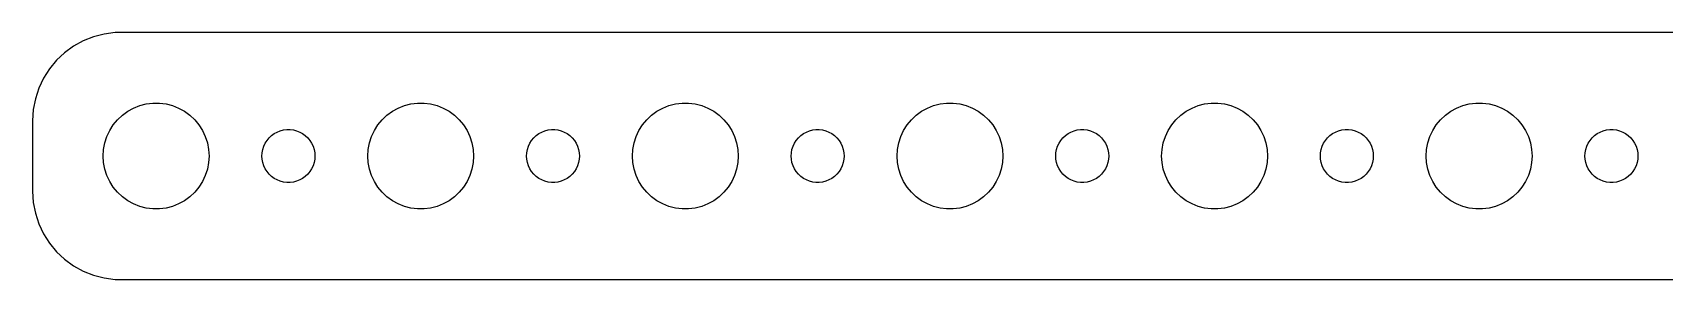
# Model space of a CAD drawing. Header units: metres. Extents: x -194 to 194, y 17 to 31.
# Drawn here: x -194.5 to -102, y 17 to 31 of the extents above; entities that cross this region are included whole.
import ezdxf

# ---------------------------------------------------------------- set-up
doc = ezdxf.new("R2010")
doc.units = ezdxf.units.M

msp = doc.modelspace()

# ---------------------------------------------------------------- linework, layer by layer
for p, q in [((-191.045, 30.7553), (-191.629, 30.5241)), ((-190.437, 30.9114), (-191.045, 30.7553)), ((-189.814, 30.9901), (-190.437, 30.9114)), ((189.814, 30.9901), (-189.814, 30.9901)), ((-192.687, 29.8526), (-193.145, 29.4227)), ((-192.179, 30.2216), (-192.687, 29.8526)), ((-191.629, 30.5241), (-192.179, 30.2216)), ((-193.545, 28.9389), (-193.882, 28.4088)), ((-193.145, 29.4227), (-193.545, 28.9389)), ((-194.149, 27.8406), (-194.343, 27.2434)), ((-193.882, 28.4088), (-194.149, 27.8406)), ((-194.343, 27.2434), (-194.461, 26.6267)), ((-188.777, 26.7145), (-188.427, 26.8532)), ((-188.427, 26.8532), (-188.062, 26.9469)), ((-188.062, 26.9469), (-187.688, 26.9941)), ((-187.688, 26.9941), (-187.312, 26.9941)), ((-187.312, 26.9941), (-186.938, 26.9469)), ((-186.938, 26.9469), (-186.573, 26.8532)), ((-186.573, 26.8532), (-186.223, 26.7145)), ((-173.777, 26.7145), (-173.427, 26.8532)), ((-173.427, 26.8532), (-173.062, 26.9469)), ((-173.062, 26.9469), (-172.688, 26.9941)), ((-172.688, 26.9941), (-172.312, 26.9941)), ((-172.312, 26.9941), (-171.938, 26.9469)), ((-171.938, 26.9469), (-171.573, 26.8532)), ((-171.573, 26.8532), (-171.223, 26.7145)), ((-158.777, 26.7145), (-158.427, 26.8532)), ((-158.427, 26.8532), (-158.062, 26.9469)), ((-158.062, 26.9469), (-157.688, 26.9941)), ((-157.688, 26.9941), (-157.312, 26.9941)), ((-157.312, 26.9941), (-156.938, 26.9469)), ((-156.938, 26.9469), (-156.573, 26.8532)), ((-156.573, 26.8532), (-156.223, 26.7145)), ((-143.777, 26.7145), (-143.427, 26.8532)), ((-143.427, 26.8532), (-143.062, 26.9469)), ((-143.062, 26.9469), (-142.688, 26.9941)), ((-142.688, 26.9941), (-142.312, 26.9941)), ((-142.312, 26.9941), (-141.938, 26.9469)), ((-141.938, 26.9469), (-141.573, 26.8532)), ((-141.573, 26.8532), (-141.223, 26.7145)), ((-128.777, 26.7145), (-128.427, 26.8532)), ((-128.427, 26.8532), (-128.062, 26.9469)), ((-128.062, 26.9469), (-127.688, 26.9941)), ((-127.688, 26.9941), (-127.312, 26.9941)), ((-127.312, 26.9941), (-126.938, 26.9469)), ((-126.938, 26.9469), (-126.573, 26.8532)), ((-126.573, 26.8532), (-126.223, 26.7145)), ((-113.777, 26.7145), (-113.427, 26.8532)), ((-113.427, 26.8532), (-113.062, 26.9469)), ((-113.062, 26.9469), (-112.688, 26.9941)), ((-112.688, 26.9941), (-112.312, 26.9941)), ((-112.312, 26.9941), (-111.938, 26.9469)), ((-111.938, 26.9469), (-111.573, 26.8532)), ((-111.573, 26.8532), (-111.223, 26.7145)), ((-194.461, 26.6267), (-194.5, 26)), ((-194.5, 26), (-194.5, 22)), ((-189.927, 25.7634), (-189.687, 26.0536)), ((-189.687, 26.0536), (-189.412, 26.3115)), ((-189.412, 26.3115), (-189.107, 26.533)), ((-189.107, 26.533), (-188.777, 26.7145)), ((-186.223, 26.7145), (-185.893, 26.533)), ((-185.893, 26.533), (-185.588, 26.3115)), ((-185.588, 26.3115), (-185.313, 26.0536)), ((-185.313, 26.0536), (-185.073, 25.7634)), ((-174.927, 25.7634), (-174.687, 26.0536)), ((-174.687, 26.0536), (-174.412, 26.3115)), ((-174.412, 26.3115), (-174.107, 26.533)), ((-174.107, 26.533), (-173.777, 26.7145)), ((-171.223, 26.7145), (-170.893, 26.533)), ((-170.893, 26.533), (-170.588, 26.3115)), ((-170.588, 26.3115), (-170.313, 26.0536)), ((-170.313, 26.0536), (-170.073, 25.7634)), ((-159.927, 25.7634), (-159.687, 26.0536)), ((-159.687, 26.0536), (-159.412, 26.3115)), ((-159.412, 26.3115), (-159.107, 26.533)), ((-159.107, 26.533), (-158.777, 26.7145)), ((-156.223, 26.7145), (-155.893, 26.533)), ((-155.893, 26.533), (-155.588, 26.3115)), ((-155.588, 26.3115), (-155.313, 26.0536)), ((-155.313, 26.0536), (-155.073, 25.7634)), ((-144.927, 25.7634), (-144.687, 26.0536)), ((-144.687, 26.0536), (-144.412, 26.3115)), ((-144.412, 26.3115), (-144.107, 26.533)), ((-144.107, 26.533), (-143.777, 26.7145)), ((-141.223, 26.7145), (-140.893, 26.533)), ((-140.893, 26.533), (-140.588, 26.3115)), ((-140.588, 26.3115), (-140.313, 26.0536)), ((-140.313, 26.0536), (-140.073, 25.7634)), ((-129.927, 25.7634), (-129.687, 26.0536)), ((-129.687, 26.0536), (-129.412, 26.3115)), ((-129.412, 26.3115), (-129.107, 26.533)), ((-129.107, 26.533), (-128.777, 26.7145)), ((-126.223, 26.7145), (-125.893, 26.533)), ((-125.893, 26.533), (-125.588, 26.3115)), ((-125.588, 26.3115), (-125.313, 26.0536)), ((-125.313, 26.0536), (-125.073, 25.7634)), ((-114.927, 25.7634), (-114.687, 26.0536)), ((-114.687, 26.0536), (-114.412, 26.3115)), ((-114.412, 26.3115), (-114.107, 26.533)), ((-114.107, 26.533), (-113.777, 26.7145)), ((-111.223, 26.7145), (-110.893, 26.533)), ((-110.893, 26.533), (-110.588, 26.3115)), ((-110.588, 26.3115), (-110.313, 26.0536)), ((-110.313, 26.0536), (-110.073, 25.7634)), ((-190.406, 24.7461), (-190.289, 25.1044)), ((-190.289, 25.1044), (-190.129, 25.4453)), ((-190.129, 25.4453), (-189.927, 25.7634)), ((-185.073, 25.7634), (-184.871, 25.4453)), ((-184.871, 25.4453), (-184.711, 25.1044)), ((-184.711, 25.1044), (-184.594, 24.7461)), ((-181.214, 24.8817), (-181.093, 25.0268)), ((-181.093, 25.0268), (-180.956, 25.1558)), ((-180.956, 25.1558), (-180.804, 25.2665)), ((-180.804, 25.2665), (-180.639, 25.3572)), ((-180.639, 25.3572), (-180.464, 25.4266)), ((-180.464, 25.4266), (-180.281, 25.4734)), ((-180.281, 25.4734), (-180.094, 25.497)), ((-180.094, 25.497), (-179.906, 25.497)), ((-179.906, 25.497), (-179.719, 25.4734)), ((-179.719, 25.4734), (-179.536, 25.4266)), ((-179.536, 25.4266), (-179.361, 25.3572)), ((-179.361, 25.3572), (-179.196, 25.2665)), ((-179.196, 25.2665), (-179.044, 25.1558)), ((-179.044, 25.1558), (-178.907, 25.0268)), ((-178.907, 25.0268), (-178.786, 24.8817)), ((-175.406, 24.7461), (-175.289, 25.1044)), ((-175.289, 25.1044), (-175.129, 25.4453)), ((-175.129, 25.4453), (-174.927, 25.7634)), ((-170.073, 25.7634), (-169.871, 25.4453)), ((-169.871, 25.4453), (-169.711, 25.1044)), ((-169.711, 25.1044), (-169.594, 24.7461)), ((-166.214, 24.8817), (-166.093, 25.0268)), ((-166.093, 25.0268), (-165.956, 25.1558)), ((-165.956, 25.1558), (-165.804, 25.2665)), ((-165.804, 25.2665), (-165.639, 25.3572)), ((-165.639, 25.3572), (-165.464, 25.4266)), ((-165.464, 25.4266), (-165.281, 25.4734)), ((-165.281, 25.4734), (-165.094, 25.497)), ((-165.094, 25.497), (-164.906, 25.497)), ((-164.906, 25.497), (-164.719, 25.4734)), ((-164.719, 25.4734), (-164.536, 25.4266)), ((-164.536, 25.4266), (-164.361, 25.3572)), ((-164.361, 25.3572), (-164.196, 25.2665)), ((-164.196, 25.2665), (-164.044, 25.1558)), ((-164.044, 25.1558), (-163.907, 25.0268)), ((-163.907, 25.0268), (-163.786, 24.8817)), ((-160.406, 24.7461), (-160.289, 25.1044)), ((-160.289, 25.1044), (-160.129, 25.4453)), ((-160.129, 25.4453), (-159.927, 25.7634)), ((-155.073, 25.7634), (-154.871, 25.4453)), ((-154.871, 25.4453), (-154.711, 25.1044)), ((-154.711, 25.1044), (-154.594, 24.7461)), ((-151.214, 24.8817), (-151.093, 25.0268)), ((-151.093, 25.0268), (-150.956, 25.1558)), ((-150.956, 25.1558), (-150.804, 25.2665)), ((-150.804, 25.2665), (-150.639, 25.3572)), ((-150.639, 25.3572), (-150.464, 25.4266)), ((-150.464, 25.4266), (-150.281, 25.4734)), ((-150.281, 25.4734), (-150.094, 25.497)), ((-150.094, 25.497), (-149.906, 25.497)), ((-149.906, 25.497), (-149.719, 25.4734)), ((-149.719, 25.4734), (-149.536, 25.4266)), ((-149.536, 25.4266), (-149.361, 25.3572)), ((-149.361, 25.3572), (-149.196, 25.2665)), ((-149.196, 25.2665), (-149.044, 25.1558)), ((-149.044, 25.1558), (-148.907, 25.0268)), ((-148.907, 25.0268), (-148.786, 24.8817)), ((-145.406, 24.7461), (-145.289, 25.1044)), ((-145.289, 25.1044), (-145.129, 25.4453)), ((-145.129, 25.4453), (-144.927, 25.7634)), ((-140.073, 25.7634), (-139.871, 25.4453)), ((-139.871, 25.4453), (-139.711, 25.1044)), ((-139.711, 25.1044), (-139.594, 24.7461)), ((-136.214, 24.8817), (-136.093, 25.0268)), ((-136.093, 25.0268), (-135.956, 25.1558)), ((-135.956, 25.1558), (-135.804, 25.2665)), ((-135.804, 25.2665), (-135.639, 25.3572)), ((-135.639, 25.3572), (-135.464, 25.4266)), ((-135.464, 25.4266), (-135.281, 25.4734)), ((-135.281, 25.4734), (-135.094, 25.497)), ((-135.094, 25.497), (-134.906, 25.497)), ((-134.906, 25.497), (-134.719, 25.4734)), ((-134.719, 25.4734), (-134.536, 25.4266)), ((-134.536, 25.4266), (-134.361, 25.3572)), ((-134.361, 25.3572), (-134.196, 25.2665)), ((-134.196, 25.2665), (-134.044, 25.1558)), ((-134.044, 25.1558), (-133.907, 25.0268)), ((-133.907, 25.0268), (-133.786, 24.8817)), ((-130.406, 24.7461), (-130.289, 25.1044)), ((-130.289, 25.1044), (-130.129, 25.4453)), ((-130.129, 25.4453), (-129.927, 25.7634)), ((-125.073, 25.7634), (-124.871, 25.4453)), ((-124.871, 25.4453), (-124.711, 25.1044)), ((-124.711, 25.1044), (-124.594, 24.7461)), ((-121.214, 24.8817), (-121.093, 25.0268)), ((-121.093, 25.0268), (-120.956, 25.1558)), ((-120.956, 25.1558), (-120.804, 25.2665)), ((-120.804, 25.2665), (-120.639, 25.3572)), ((-120.639, 25.3572), (-120.464, 25.4266)), ((-120.464, 25.4266), (-120.281, 25.4734)), ((-120.281, 25.4734), (-120.094, 25.497)), ((-120.094, 25.497), (-119.906, 25.497)), ((-119.906, 25.497), (-119.719, 25.4734)), ((-119.719, 25.4734), (-119.536, 25.4266)), ((-119.536, 25.4266), (-119.361, 25.3572)), ((-119.361, 25.3572), (-119.196, 25.2665)), ((-119.196, 25.2665), (-119.044, 25.1558)), ((-119.044, 25.1558), (-118.907, 25.0268)), ((-118.907, 25.0268), (-118.786, 24.8817)), ((-115.406, 24.7461), (-115.289, 25.1044)), ((-115.289, 25.1044), (-115.129, 25.4453)), ((-115.129, 25.4453), (-114.927, 25.7634)), ((-110.073, 25.7634), (-109.871, 25.4453)), ((-109.871, 25.4453), (-109.711, 25.1044)), ((-109.711, 25.1044), (-109.594, 24.7461)), ((-106.214, 24.8817), (-106.093, 25.0268)), ((-106.093, 25.0268), (-105.956, 25.1558)), ((-105.956, 25.1558), (-105.804, 25.2665)), ((-105.804, 25.2665), (-105.639, 25.3572)), ((-105.639, 25.3572), (-105.464, 25.4266)), ((-105.464, 25.4266), (-105.281, 25.4734)), ((-105.281, 25.4734), (-105.094, 25.497)), ((-105.094, 25.497), (-104.906, 25.497)), ((-104.906, 25.497), (-104.719, 25.4734)), ((-104.719, 25.4734), (-104.536, 25.4266)), ((-104.536, 25.4266), (-104.361, 25.3572)), ((-104.361, 25.3572), (-104.196, 25.2665)), ((-104.196, 25.2665), (-104.044, 25.1558)), ((-104.044, 25.1558), (-103.907, 25.0268)), ((-103.907, 25.0268), (-103.786, 24.8817)), ((-190.5, 24), (-190.476, 24.376)), ((-190.476, 24.376), (-190.406, 24.7461)), ((-184.594, 24.7461), (-184.524, 24.376)), ((-184.524, 24.376), (-184.5, 24)), ((-181.5, 24), (-181.488, 24.188)), ((-181.488, 24.188), (-181.453, 24.373)), ((-181.453, 24.373), (-181.395, 24.5522)), ((-181.395, 24.5522), (-181.314, 24.7226)), ((-181.314, 24.7226), (-181.214, 24.8817)), ((-178.786, 24.8817), (-178.686, 24.7226)), ((-178.686, 24.7226), (-178.605, 24.5522)), ((-178.605, 24.5522), (-178.547, 24.373)), ((-178.547, 24.373), (-178.512, 24.188)), ((-178.512, 24.188), (-178.5, 24)), ((-175.5, 24), (-175.476, 24.376)), ((-175.476, 24.376), (-175.406, 24.7461)), ((-169.594, 24.7461), (-169.524, 24.376)), ((-169.524, 24.376), (-169.5, 24)), ((-166.5, 24), (-166.488, 24.188)), ((-166.488, 24.188), (-166.453, 24.373)), ((-166.453, 24.373), (-166.395, 24.5522)), ((-166.395, 24.5522), (-166.314, 24.7226)), ((-166.314, 24.7226), (-166.214, 24.8817)), ((-163.786, 24.8817), (-163.686, 24.7226)), ((-163.686, 24.7226), (-163.605, 24.5522)), ((-163.605, 24.5522), (-163.547, 24.373)), ((-163.547, 24.373), (-163.512, 24.188)), ((-163.512, 24.188), (-163.5, 24)), ((-160.5, 24), (-160.476, 24.376)), ((-160.476, 24.376), (-160.406, 24.7461)), ((-154.594, 24.7461), (-154.524, 24.376)), ((-154.524, 24.376), (-154.5, 24)), ((-151.5, 24), (-151.488, 24.188)), ((-151.488, 24.188), (-151.453, 24.373)), ((-151.453, 24.373), (-151.395, 24.5522)), ((-151.395, 24.5522), (-151.314, 24.7226)), ((-151.314, 24.7226), (-151.214, 24.8817)), ((-148.786, 24.8817), (-148.686, 24.7226)), ((-148.686, 24.7226), (-148.605, 24.5522)), ((-148.605, 24.5522), (-148.547, 24.373)), ((-148.547, 24.373), (-148.512, 24.188)), ((-148.512, 24.188), (-148.5, 24)), ((-145.5, 24), (-145.476, 24.376)), ((-145.476, 24.376), (-145.406, 24.7461)), ((-139.594, 24.7461), (-139.524, 24.376)), ((-139.524, 24.376), (-139.5, 24)), ((-136.5, 24), (-136.488, 24.188)), ((-136.488, 24.188), (-136.453, 24.373)), ((-136.453, 24.373), (-136.395, 24.5522)), ((-136.395, 24.5522), (-136.314, 24.7226)), ((-136.314, 24.7226), (-136.214, 24.8817)), ((-133.786, 24.8817), (-133.686, 24.7226)), ((-133.686, 24.7226), (-133.605, 24.5522)), ((-133.605, 24.5522), (-133.547, 24.373)), ((-133.547, 24.373), (-133.512, 24.188)), ((-133.512, 24.188), (-133.5, 24)), ((-130.5, 24), (-130.476, 24.376)), ((-130.476, 24.376), (-130.406, 24.7461)), ((-124.594, 24.7461), (-124.524, 24.376)), ((-124.524, 24.376), (-124.5, 24)), ((-121.5, 24), (-121.488, 24.188)), ((-121.488, 24.188), (-121.453, 24.373)), ((-121.453, 24.373), (-121.395, 24.5522)), ((-121.395, 24.5522), (-121.314, 24.7226)), ((-121.314, 24.7226), (-121.214, 24.8817)), ((-118.786, 24.8817), (-118.686, 24.7226)), ((-118.686, 24.7226), (-118.605, 24.5522)), ((-118.605, 24.5522), (-118.547, 24.373)), ((-118.547, 24.373), (-118.512, 24.188)), ((-118.512, 24.188), (-118.5, 24)), ((-115.5, 24), (-115.476, 24.376)), ((-115.476, 24.376), (-115.406, 24.7461)), ((-109.594, 24.7461), (-109.524, 24.376)), ((-109.524, 24.376), (-109.5, 24)), ((-106.5, 24), (-106.488, 24.188)), ((-106.488, 24.188), (-106.453, 24.373)), ((-106.453, 24.373), (-106.395, 24.5522)), ((-106.395, 24.5522), (-106.314, 24.7226)), ((-106.314, 24.7226), (-106.214, 24.8817)), ((-103.786, 24.8817), (-103.686, 24.7226)), ((-103.686, 24.7226), (-103.605, 24.5522)), ((-103.605, 24.5522), (-103.547, 24.373)), ((-103.547, 24.373), (-103.512, 24.188)), ((-103.512, 24.188), (-103.5, 24)), ((-190.476, 23.624), (-190.5, 24)), ((-190.406, 23.2539), (-190.476, 23.624)), ((-190.289, 22.8956), (-190.406, 23.2539)), ((-184.594, 23.2539), (-184.711, 22.8956)), ((-184.524, 23.624), (-184.594, 23.2539)), ((-184.5, 24), (-184.524, 23.624)), ((-181.488, 23.812), (-181.5, 24)), ((-181.453, 23.627), (-181.488, 23.812)), ((-181.395, 23.4478), (-181.453, 23.627)), ((-181.314, 23.2774), (-181.395, 23.4478)), ((-181.214, 23.1183), (-181.314, 23.2774)), ((-178.686, 23.2774), (-178.786, 23.1183)), ((-178.605, 23.4478), (-178.686, 23.2774)), ((-178.547, 23.627), (-178.605, 23.4478)), ((-178.512, 23.812), (-178.547, 23.627)), ((-178.5, 24), (-178.512, 23.812)), ((-175.476, 23.624), (-175.5, 24)), ((-175.406, 23.2539), (-175.476, 23.624)), ((-175.289, 22.8956), (-175.406, 23.2539)), ((-169.594, 23.2539), (-169.711, 22.8956)), ((-169.524, 23.624), (-169.594, 23.2539)), ((-169.5, 24), (-169.524, 23.624)), ((-166.488, 23.812), (-166.5, 24)), ((-166.453, 23.627), (-166.488, 23.812)), ((-166.395, 23.4478), (-166.453, 23.627)), ((-166.314, 23.2774), (-166.395, 23.4478)), ((-166.214, 23.1183), (-166.314, 23.2774)), ((-163.686, 23.2774), (-163.786, 23.1183)), ((-163.605, 23.4478), (-163.686, 23.2774)), ((-163.547, 23.627), (-163.605, 23.4478)), ((-163.512, 23.812), (-163.547, 23.627)), ((-163.5, 24), (-163.512, 23.812)), ((-160.476, 23.624), (-160.5, 24)), ((-160.406, 23.2539), (-160.476, 23.624)), ((-160.289, 22.8956), (-160.406, 23.2539)), ((-154.594, 23.2539), (-154.711, 22.8956)), ((-154.524, 23.624), (-154.594, 23.2539)), ((-154.5, 24), (-154.524, 23.624)), ((-151.488, 23.812), (-151.5, 24)), ((-151.453, 23.627), (-151.488, 23.812)), ((-151.395, 23.4478), (-151.453, 23.627)), ((-151.314, 23.2774), (-151.395, 23.4478)), ((-151.214, 23.1183), (-151.314, 23.2774)), ((-148.686, 23.2774), (-148.786, 23.1183)), ((-148.605, 23.4478), (-148.686, 23.2774)), ((-148.547, 23.627), (-148.605, 23.4478)), ((-148.512, 23.812), (-148.547, 23.627)), ((-148.5, 24), (-148.512, 23.812)), ((-145.476, 23.624), (-145.5, 24)), ((-145.406, 23.2539), (-145.476, 23.624)), ((-145.289, 22.8956), (-145.406, 23.2539)), ((-139.594, 23.2539), (-139.711, 22.8956)), ((-139.524, 23.624), (-139.594, 23.2539)), ((-139.5, 24), (-139.524, 23.624)), ((-136.488, 23.812), (-136.5, 24)), ((-136.453, 23.627), (-136.488, 23.812)), ((-136.395, 23.4478), (-136.453, 23.627)), ((-136.314, 23.2774), (-136.395, 23.4478)), ((-136.214, 23.1183), (-136.314, 23.2774)), ((-133.686, 23.2774), (-133.786, 23.1183)), ((-133.605, 23.4478), (-133.686, 23.2774)), ((-133.547, 23.627), (-133.605, 23.4478)), ((-133.512, 23.812), (-133.547, 23.627)), ((-133.5, 24), (-133.512, 23.812)), ((-130.476, 23.624), (-130.5, 24)), ((-130.406, 23.2539), (-130.476, 23.624)), ((-130.289, 22.8956), (-130.406, 23.2539)), ((-124.594, 23.2539), (-124.711, 22.8956)), ((-124.524, 23.624), (-124.594, 23.2539)), ((-124.5, 24), (-124.524, 23.624)), ((-121.488, 23.812), (-121.5, 24)), ((-121.453, 23.627), (-121.488, 23.812)), ((-121.395, 23.4478), (-121.453, 23.627)), ((-121.314, 23.2774), (-121.395, 23.4478)), ((-121.214, 23.1183), (-121.314, 23.2774)), ((-118.686, 23.2774), (-118.786, 23.1183)), ((-118.605, 23.4478), (-118.686, 23.2774)), ((-118.547, 23.627), (-118.605, 23.4478)), ((-118.512, 23.812), (-118.547, 23.627)), ((-118.5, 24), (-118.512, 23.812)), ((-115.476, 23.624), (-115.5, 24)), ((-115.406, 23.2539), (-115.476, 23.624)), ((-115.289, 22.8956), (-115.406, 23.2539)), ((-109.594, 23.2539), (-109.711, 22.8956)), ((-109.524, 23.624), (-109.594, 23.2539)), ((-109.5, 24), (-109.524, 23.624)), ((-106.488, 23.812), (-106.5, 24)), ((-106.453, 23.627), (-106.488, 23.812)), ((-106.395, 23.4478), (-106.453, 23.627)), ((-106.314, 23.2774), (-106.395, 23.4478)), ((-106.214, 23.1183), (-106.314, 23.2774)), ((-103.686, 23.2774), (-103.786, 23.1183)), ((-103.605, 23.4478), (-103.686, 23.2774)), ((-103.547, 23.627), (-103.605, 23.4478)), ((-103.512, 23.812), (-103.547, 23.627)), ((-103.5, 24), (-103.512, 23.812)), ((-190.129, 22.5547), (-190.289, 22.8956)), ((-189.927, 22.2366), (-190.129, 22.5547)), ((-189.687, 21.9464), (-189.927, 22.2366)), ((-185.073, 22.2366), (-185.313, 21.9464)), ((-184.871, 22.5547), (-185.073, 22.2366)), ((-184.711, 22.8956), (-184.871, 22.5547)), ((-181.093, 22.9732), (-181.214, 23.1183)), ((-180.956, 22.8442), (-181.093, 22.9732)), ((-180.804, 22.7335), (-180.956, 22.8442)), ((-180.639, 22.6428), (-180.804, 22.7335)), ((-180.464, 22.5734), (-180.639, 22.6428)), ((-180.281, 22.5266), (-180.464, 22.5734)), ((-180.094, 22.503), (-180.281, 22.5266)), ((-179.906, 22.503), (-180.094, 22.503)), ((-179.719, 22.5266), (-179.906, 22.503)), ((-179.536, 22.5734), (-179.719, 22.5266)), ((-179.361, 22.6428), (-179.536, 22.5734)), ((-179.196, 22.7335), (-179.361, 22.6428)), ((-179.044, 22.8442), (-179.196, 22.7335)), ((-178.907, 22.9732), (-179.044, 22.8442)), ((-178.786, 23.1183), (-178.907, 22.9732)), ((-175.129, 22.5547), (-175.289, 22.8956)), ((-174.927, 22.2366), (-175.129, 22.5547)), ((-174.687, 21.9464), (-174.927, 22.2366)), ((-170.073, 22.2366), (-170.313, 21.9464)), ((-169.871, 22.5547), (-170.073, 22.2366)), ((-169.711, 22.8956), (-169.871, 22.5547)), ((-166.093, 22.9732), (-166.214, 23.1183)), ((-165.956, 22.8442), (-166.093, 22.9732)), ((-165.804, 22.7335), (-165.956, 22.8442)), ((-165.639, 22.6428), (-165.804, 22.7335)), ((-165.464, 22.5734), (-165.639, 22.6428)), ((-165.281, 22.5266), (-165.464, 22.5734)), ((-165.094, 22.503), (-165.281, 22.5266)), ((-164.906, 22.503), (-165.094, 22.503)), ((-164.719, 22.5266), (-164.906, 22.503)), ((-164.536, 22.5734), (-164.719, 22.5266)), ((-164.361, 22.6428), (-164.536, 22.5734)), ((-164.196, 22.7335), (-164.361, 22.6428)), ((-164.044, 22.8442), (-164.196, 22.7335)), ((-163.907, 22.9732), (-164.044, 22.8442)), ((-163.786, 23.1183), (-163.907, 22.9732)), ((-160.129, 22.5547), (-160.289, 22.8956)), ((-159.927, 22.2366), (-160.129, 22.5547)), ((-159.687, 21.9464), (-159.927, 22.2366)), ((-155.073, 22.2366), (-155.313, 21.9464)), ((-154.871, 22.5547), (-155.073, 22.2366)), ((-154.711, 22.8956), (-154.871, 22.5547)), ((-151.093, 22.9732), (-151.214, 23.1183)), ((-150.956, 22.8442), (-151.093, 22.9732)), ((-150.804, 22.7335), (-150.956, 22.8442)), ((-150.639, 22.6428), (-150.804, 22.7335)), ((-150.464, 22.5734), (-150.639, 22.6428)), ((-150.281, 22.5266), (-150.464, 22.5734)), ((-150.094, 22.503), (-150.281, 22.5266)), ((-149.906, 22.503), (-150.094, 22.503)), ((-149.719, 22.5266), (-149.906, 22.503)), ((-149.536, 22.5734), (-149.719, 22.5266)), ((-149.361, 22.6428), (-149.536, 22.5734)), ((-149.196, 22.7335), (-149.361, 22.6428)), ((-149.044, 22.8442), (-149.196, 22.7335)), ((-148.907, 22.9732), (-149.044, 22.8442)), ((-148.786, 23.1183), (-148.907, 22.9732)), ((-145.129, 22.5547), (-145.289, 22.8956)), ((-144.927, 22.2366), (-145.129, 22.5547)), ((-144.687, 21.9464), (-144.927, 22.2366)), ((-140.073, 22.2366), (-140.313, 21.9464)), ((-139.871, 22.5547), (-140.073, 22.2366)), ((-139.711, 22.8956), (-139.871, 22.5547)), ((-136.093, 22.9732), (-136.214, 23.1183)), ((-135.956, 22.8442), (-136.093, 22.9732)), ((-135.804, 22.7335), (-135.956, 22.8442)), ((-135.639, 22.6428), (-135.804, 22.7335)), ((-135.464, 22.5734), (-135.639, 22.6428)), ((-135.281, 22.5266), (-135.464, 22.5734)), ((-135.094, 22.503), (-135.281, 22.5266)), ((-134.906, 22.503), (-135.094, 22.503)), ((-134.719, 22.5266), (-134.906, 22.503)), ((-134.536, 22.5734), (-134.719, 22.5266)), ((-134.361, 22.6428), (-134.536, 22.5734)), ((-134.196, 22.7335), (-134.361, 22.6428)), ((-134.044, 22.8442), (-134.196, 22.7335)), ((-133.907, 22.9732), (-134.044, 22.8442)), ((-133.786, 23.1183), (-133.907, 22.9732)), ((-130.129, 22.5547), (-130.289, 22.8956)), ((-129.927, 22.2366), (-130.129, 22.5547)), ((-129.687, 21.9464), (-129.927, 22.2366)), ((-125.073, 22.2366), (-125.313, 21.9464)), ((-124.871, 22.5547), (-125.073, 22.2366)), ((-124.711, 22.8956), (-124.871, 22.5547)), ((-121.093, 22.9732), (-121.214, 23.1183)), ((-120.956, 22.8442), (-121.093, 22.9732)), ((-120.804, 22.7335), (-120.956, 22.8442)), ((-120.639, 22.6428), (-120.804, 22.7335)), ((-120.464, 22.5734), (-120.639, 22.6428)), ((-120.281, 22.5266), (-120.464, 22.5734)), ((-120.094, 22.503), (-120.281, 22.5266)), ((-119.906, 22.503), (-120.094, 22.503)), ((-119.719, 22.5266), (-119.906, 22.503)), ((-119.536, 22.5734), (-119.719, 22.5266)), ((-119.361, 22.6428), (-119.536, 22.5734)), ((-119.196, 22.7335), (-119.361, 22.6428)), ((-119.044, 22.8442), (-119.196, 22.7335)), ((-118.907, 22.9732), (-119.044, 22.8442)), ((-118.786, 23.1183), (-118.907, 22.9732)), ((-115.129, 22.5547), (-115.289, 22.8956)), ((-114.927, 22.2366), (-115.129, 22.5547)), ((-114.687, 21.9464), (-114.927, 22.2366)), ((-110.073, 22.2366), (-110.313, 21.9464)), ((-109.871, 22.5547), (-110.073, 22.2366)), ((-109.711, 22.8956), (-109.871, 22.5547)), ((-106.093, 22.9732), (-106.214, 23.1183)), ((-105.956, 22.8442), (-106.093, 22.9732)), ((-105.804, 22.7335), (-105.956, 22.8442)), ((-105.639, 22.6428), (-105.804, 22.7335)), ((-105.464, 22.5734), (-105.639, 22.6428)), ((-105.281, 22.5266), (-105.464, 22.5734)), ((-105.094, 22.503), (-105.281, 22.5266)), ((-104.906, 22.503), (-105.094, 22.503)), ((-104.719, 22.5266), (-104.906, 22.503)), ((-104.536, 22.5734), (-104.719, 22.5266)), ((-104.361, 22.6428), (-104.536, 22.5734)), ((-104.196, 22.7335), (-104.361, 22.6428)), ((-104.044, 22.8442), (-104.196, 22.7335)), ((-103.907, 22.9732), (-104.044, 22.8442)), ((-103.786, 23.1183), (-103.907, 22.9732)), ((-194.5, 22), (-194.461, 21.3733)), ((-194.461, 21.3733), (-194.343, 20.7566)), ((-189.412, 21.6885), (-189.687, 21.9464)), ((-189.107, 21.467), (-189.412, 21.6885)), ((-188.777, 21.2855), (-189.107, 21.467)), ((-188.427, 21.1468), (-188.777, 21.2855)), ((-186.223, 21.2855), (-186.573, 21.1468)), ((-185.893, 21.467), (-186.223, 21.2855)), ((-185.588, 21.6885), (-185.893, 21.467)), ((-185.313, 21.9464), (-185.588, 21.6885)), ((-174.412, 21.6885), (-174.687, 21.9464)), ((-174.107, 21.467), (-174.412, 21.6885)), ((-173.777, 21.2855), (-174.107, 21.467)), ((-173.427, 21.1468), (-173.777, 21.2855)), ((-171.223, 21.2855), (-171.573, 21.1468)), ((-170.893, 21.467), (-171.223, 21.2855)), ((-170.588, 21.6885), (-170.893, 21.467)), ((-170.313, 21.9464), (-170.588, 21.6885)), ((-159.412, 21.6885), (-159.687, 21.9464)), ((-159.107, 21.467), (-159.412, 21.6885)), ((-158.777, 21.2855), (-159.107, 21.467)), ((-158.427, 21.1468), (-158.777, 21.2855)), ((-156.223, 21.2855), (-156.573, 21.1468)), ((-155.893, 21.467), (-156.223, 21.2855)), ((-155.588, 21.6885), (-155.893, 21.467)), ((-155.313, 21.9464), (-155.588, 21.6885)), ((-144.412, 21.6885), (-144.687, 21.9464)), ((-144.107, 21.467), (-144.412, 21.6885)), ((-143.777, 21.2855), (-144.107, 21.467)), ((-143.427, 21.1468), (-143.777, 21.2855)), ((-141.223, 21.2855), (-141.573, 21.1468)), ((-140.893, 21.467), (-141.223, 21.2855)), ((-140.588, 21.6885), (-140.893, 21.467)), ((-140.313, 21.9464), (-140.588, 21.6885)), ((-129.412, 21.6885), (-129.687, 21.9464)), ((-129.107, 21.467), (-129.412, 21.6885)), ((-128.777, 21.2855), (-129.107, 21.467)), ((-128.427, 21.1468), (-128.777, 21.2855)), ((-126.223, 21.2855), (-126.573, 21.1468)), ((-125.893, 21.467), (-126.223, 21.2855)), ((-125.588, 21.6885), (-125.893, 21.467)), ((-125.313, 21.9464), (-125.588, 21.6885)), ((-114.412, 21.6885), (-114.687, 21.9464)), ((-114.107, 21.467), (-114.412, 21.6885)), ((-113.777, 21.2855), (-114.107, 21.467)), ((-113.427, 21.1468), (-113.777, 21.2855)), ((-111.223, 21.2855), (-111.573, 21.1468)), ((-110.893, 21.467), (-111.223, 21.2855)), ((-110.588, 21.6885), (-110.893, 21.467)), ((-110.313, 21.9464), (-110.588, 21.6885)), ((-194.343, 20.7566), (-194.149, 20.1594)), ((-188.062, 21.0531), (-188.427, 21.1468)), ((-187.688, 21.0059), (-188.062, 21.0531)), ((-187.312, 21.0059), (-187.688, 21.0059)), ((-186.938, 21.0531), (-187.312, 21.0059)), ((-186.573, 21.1468), (-186.938, 21.0531)), ((-173.062, 21.0531), (-173.427, 21.1468)), ((-172.688, 21.0059), (-173.062, 21.0531)), ((-172.312, 21.0059), (-172.688, 21.0059)), ((-171.938, 21.0531), (-172.312, 21.0059)), ((-171.573, 21.1468), (-171.938, 21.0531)), ((-158.062, 21.0531), (-158.427, 21.1468)), ((-157.688, 21.0059), (-158.062, 21.0531)), ((-157.312, 21.0059), (-157.688, 21.0059)), ((-156.938, 21.0531), (-157.312, 21.0059)), ((-156.573, 21.1468), (-156.938, 21.0531)), ((-143.062, 21.0531), (-143.427, 21.1468)), ((-142.688, 21.0059), (-143.062, 21.0531)), ((-142.312, 21.0059), (-142.688, 21.0059)), ((-141.938, 21.0531), (-142.312, 21.0059)), ((-141.573, 21.1468), (-141.938, 21.0531)), ((-128.062, 21.0531), (-128.427, 21.1468)), ((-127.688, 21.0059), (-128.062, 21.0531)), ((-127.312, 21.0059), (-127.688, 21.0059)), ((-126.938, 21.0531), (-127.312, 21.0059)), ((-126.573, 21.1468), (-126.938, 21.0531)), ((-113.062, 21.0531), (-113.427, 21.1468)), ((-112.688, 21.0059), (-113.062, 21.0531)), ((-112.312, 21.0059), (-112.688, 21.0059)), ((-111.938, 21.0531), (-112.312, 21.0059)), ((-111.573, 21.1468), (-111.938, 21.0531)), ((-194.149, 20.1594), (-193.882, 19.5912)), ((-193.882, 19.5912), (-193.545, 19.0611)), ((-193.545, 19.0611), (-193.145, 18.5773)), ((-193.145, 18.5773), (-192.687, 18.1474)), ((-192.687, 18.1474), (-192.179, 17.7784)), ((-192.179, 17.7784), (-191.629, 17.4759)), ((-191.629, 17.4759), (-191.045, 17.2447)), ((-191.045, 17.2447), (-190.437, 17.0886)), ((-190.437, 17.0886), (-189.814, 17.0099)), ((-189.814, 17.0099), (189.814, 17.0099))]:
    msp.add_line(p, q)

doc.saveas('drawing.dxf')
